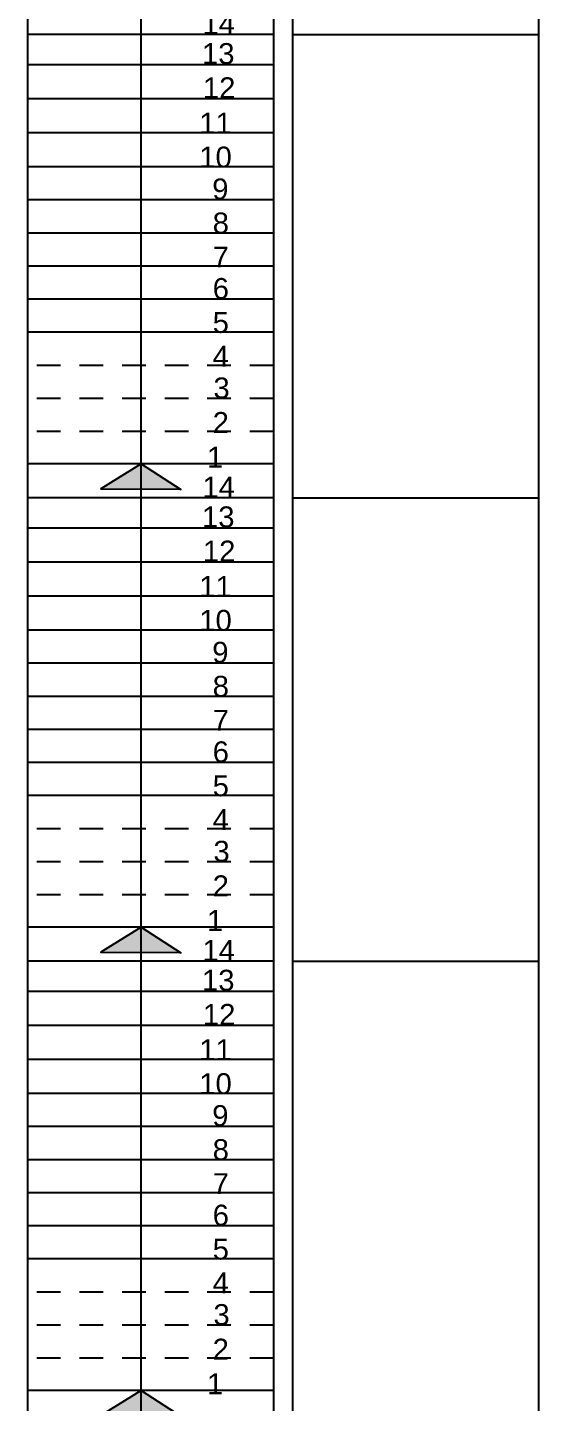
# Model space of a CAD drawing. Header units: millimetres. Extents: x 1217 to 2428, y 234 to 644.
# Drawn here: x 2243.77 to 2246.47, y 401.84 to 409.11 of the extents above; entities that cross this region are included whole.
import ezdxf

# ---------------------------------------------------------------- set-up
doc = ezdxf.new("R2010")
doc.units = ezdxf.units.MM
doc.linetypes.add('HIDDEN2', pattern=[0.1875, 0.125, -0.0625])
for name, color, linetype in [('0.1', 251, 'Continuous'), ('0.2', 2, 'Continuous'), ('0.3', 6, 'Continuous'), ('estructura', 3, 'Continuous'), ('Muebles', 8, 'Continuous'), ('MURO', 5, 'Continuous')]:
    doc.layers.add(name, color=color, linetype=linetype)
doc.styles.get("Standard").update_dxf_attribs({"font": 'arial.ttf'})

msp = doc.modelspace()

# ---------------------------------------------------------------- hatches: boundary and pattern name
at = {"layer": 'Muebles', "linetype": 'ByBlock'}
h = msp.add_hatch(color=256, dxfattribs=at)
h.paths.add_polyline_path([(2244.58119, 406.66471), (2244.37014, 406.66618), (2244.37108, 406.80099)])
h.paths.add_polyline_path([(2244.37108, 406.80099), (2244.37014, 406.66618), (2244.1591, 406.66765)])
h = msp.add_hatch(color=256, dxfattribs=at)
h.paths.add_polyline_path([(2244.58119, 404.21471), (2244.37014, 404.21618), (2244.37108, 404.35099)])
h.paths.add_polyline_path([(2244.37108, 404.35099), (2244.37014, 404.21618), (2244.1591, 404.21765)])
h = msp.add_hatch(color=256, dxfattribs=at)
h.paths.add_polyline_path([(2244.58119, 401.76471), (2244.37014, 401.76618), (2244.37108, 401.90099)])
h.paths.add_polyline_path([(2244.37108, 401.90099), (2244.37014, 401.76618), (2244.1591, 401.76765)])

# ---------------------------------------------------------------- linework, layer by layer
at = {"layer": '0.1', "ltscale": 3, "elevation": 0}
for points in [[(2244.37108, 406.77099), (2244.37108, 409.25099)], [(2244.37108, 406.79099), (2244.3714, 409.13617)], [(2245.17108, 409.07099), (2246.47108, 409.07099)], [(2245.17108, 409.07099), (2246.47108, 409.07099)], [(2244.37108, 404.32099), (2244.37108, 406.80099)], [(2244.37108, 404.34099), (2244.3714, 406.68617)], [(2245.17108, 406.62099), (2246.47108, 406.62099)], [(2245.17108, 406.62099), (2246.47108, 406.62099)], [(2244.37108, 401.87099), (2244.37108, 404.35099)], [(2244.37108, 401.89099), (2244.3714, 404.23617)], [(2245.17108, 404.17099), (2246.47108, 404.17099)], [(2245.17108, 404.17099), (2246.47108, 404.17099)], [(2244.37108, 399.42099), (2244.37108, 401.90099)]]:
    msp.add_lwpolyline(points, dxfattribs=at)
at = {"layer": '0.1', "linetype": 'HIDDEN2', "elevation": 0}
for points in [[(2245.07108, 407.32099), (2243.77108, 407.32099)], [(2245.07108, 407.14599), (2243.77108, 407.14599)], [(2245.07108, 406.97099), (2243.77108, 406.97099)], [(2245.07108, 404.87099), (2243.77108, 404.87099)], [(2245.07108, 404.69599), (2243.77108, 404.69599)], [(2245.07108, 404.52099), (2243.77108, 404.52099)], [(2245.07108, 402.42099), (2243.77108, 402.42099)], [(2245.07108, 402.24599), (2243.77108, 402.24599)], [(2245.07108, 402.07099), (2243.77108, 402.07099)]]:
    msp.add_lwpolyline(points, dxfattribs=at)
at = {"layer": '0.2', "ltscale": 3, "elevation": 0}
for points in [[(2245.07108, 409.07099), (2243.77108, 409.07099)], [(2245.07108, 408.91099), (2243.77108, 408.91099)], [(2245.07108, 408.73099), (2243.77108, 408.73099)], [(2245.07108, 408.55099), (2243.77108, 408.55099)], [(2245.07108, 406.80099), (2243.77108, 406.80099)], [(2245.07108, 406.62099), (2243.77108, 406.62099)], [(2245.07108, 406.46099), (2243.77108, 406.46099)], [(2245.07108, 406.28099), (2243.77108, 406.28099)], [(2245.07108, 406.10099), (2243.77108, 406.10099)], [(2245.07108, 404.35099), (2243.77108, 404.35099)], [(2245.07108, 404.17099), (2243.77108, 404.17099)], [(2245.07108, 404.01099), (2243.77108, 404.01099)], [(2245.07108, 403.83099), (2243.77108, 403.83099)], [(2245.07108, 403.65099), (2243.77108, 403.65099)], [(2245.07108, 401.90099), (2243.77108, 401.90099)]]:
    msp.add_lwpolyline(points, dxfattribs=at)
at = {"layer": '0.3', "ltscale": 3, "elevation": 0}
for points in [[(2245.07108, 408.37099), (2243.77108, 408.37099)], [(2245.07108, 408.19599), (2243.77108, 408.19599)], [(2245.07108, 408.02099), (2243.77108, 408.02099)], [(2245.07108, 407.84599), (2243.77108, 407.84599)], [(2245.07108, 405.92099), (2243.77108, 405.92099)], [(2245.07108, 405.74599), (2243.77108, 405.74599)], [(2245.07108, 405.57099), (2243.77108, 405.57099)], [(2245.07108, 405.39599), (2243.77108, 405.39599)], [(2245.07108, 403.47099), (2243.77108, 403.47099)], [(2245.07108, 403.29599), (2243.77108, 403.29599)], [(2245.07108, 403.12099), (2243.77108, 403.12099)], [(2245.07108, 402.94599), (2243.77108, 402.94599)]]:
    msp.add_lwpolyline(points, dxfattribs=at)
at = {"layer": 'Muebles', "linetype": 'ByBlock', "elevation": 0}
for points in [[(2244.37108, 406.80099), (2244.1591, 406.66765), (2244.37014, 406.66618)], [(2244.37108, 406.80099), (2244.58119, 406.66471), (2244.37014, 406.66618)], [(2244.37108, 404.35099), (2244.1591, 404.21765), (2244.37014, 404.21618)], [(2244.37108, 404.35099), (2244.58119, 404.21471), (2244.37014, 404.21618)], [(2244.37108, 401.90099), (2244.1591, 401.76765), (2244.37014, 401.76618)], [(2244.37108, 401.90099), (2244.58119, 401.76471), (2244.37014, 401.76618)]]:
    msp.add_lwpolyline(points, dxfattribs=at)
at = {"layer": 'MURO', "ltscale": 3, "elevation": 0}
for points in [[(2246.47108, 436.20099), (2246.47108, 374.87099)], [(2243.77108, 436.05099), (2243.77108, 378.27099)], [(2245.17108, 411.52099), (2245.17108, 409.04099)], [(2245.07108, 409.94599), (2245.07108, 409.04099)], [(2245.07108, 409.25099), (2245.07108, 407.67099)], [(2245.17108, 409.25099), (2245.17108, 406.80099)], [(2245.07108, 409.07099), (2245.07108, 407.67099)], [(2245.17108, 409.07099), (2245.17108, 406.59099)], [(2245.07108, 407.67099), (2243.77108, 407.67099)], [(2245.07108, 407.67099), (2245.07108, 406.80099)], [(2245.07108, 407.49599), (2243.77108, 407.49599)], [(2245.07108, 407.49599), (2245.07108, 406.59099)], [(2245.07108, 406.80099), (2245.07108, 405.22099)], [(2245.17108, 406.80099), (2245.17108, 404.35099)], [(2245.07108, 406.62099), (2245.07108, 405.22099)], [(2245.17108, 406.62099), (2245.17108, 404.14099)], [(2245.07108, 405.22099), (2243.77108, 405.22099)], [(2245.07108, 405.22099), (2245.07108, 404.35099)], [(2245.07108, 405.04599), (2243.77108, 405.04599)], [(2245.07108, 405.04599), (2245.07108, 404.14099)], [(2245.07108, 404.35099), (2245.07108, 402.77099)], [(2245.17108, 404.35099), (2245.17108, 401.90099)], [(2245.07108, 404.17099), (2245.07108, 402.77099)], [(2245.17108, 404.17099), (2245.17108, 401.69099)], [(2245.07108, 402.77099), (2243.77108, 402.77099)], [(2245.07108, 402.77099), (2245.07108, 401.90099)], [(2245.07108, 402.59599), (2243.77108, 402.59599)], [(2245.07108, 402.59599), (2245.07108, 401.69099)], [(2245.07108, 401.90099), (2245.07108, 400.32099)], [(2245.17108, 401.90099), (2245.17108, 399.45099)]]:
    msp.add_lwpolyline(points, dxfattribs=at)

# ---------------------------------------------------------------- texts
at = {"layer": 'estructura', "color": 1, "char_height": 0.1106475, "width": 0.1026, "attachment_point": 9, "line_spacing_factor": 0.938532}
for s, insert in [('\\fArial|b0|i0|c0|p34|;14', (2244.86706, 409.07231, 0)), ('\\fArial|b0|i0|c0|p34|;13', (2244.86487, 408.91305, 0)), ('\\fArial|b0|i0|c0|p34|;12', (2244.86966, 408.73385, 0)), ('\\fArial|b0|i0|c0|p34|;11', (2244.8505, 408.5469, 0)), ('\\fArial|b0|i0|c0|p34|;10', (2244.8505, 408.3659, 0)), ('\\fArial|b0|i0|c0|p34|;9', (2244.83306, 408.19707, 0)), ('\\fArial|b0|i0|c0|p34|;8', (2244.83542, 408.0173, 0)), ('\\fArial|b0|i0|c0|p34|;7', (2244.83542, 407.83879, 0)), ('\\fArial|b0|i0|c0|p34|;6', (2244.83542, 407.67087, 0)), ('\\fArial|b0|i0|c0|p34|;5', (2244.83542, 407.49123, 0)), ('\\fArial|b0|i0|c0|p34|;4', (2244.83542, 407.31404, 0)), ('\\fArial|b0|i0|c0|p34|;3', (2244.83945, 407.14491, 0)), ('\\fArial|b0|i0|c0|p34|;2', (2244.83542, 406.96369, 0)), ('\\fArial|b0|i0|c0|p34|;1', (2244.80516, 406.78046, 0)), ('\\fArial|b0|i0|c0|p34|;14', (2244.86706, 406.62231, 0)), ('\\fArial|b0|i0|c0|p34|;13', (2244.86487, 406.46305, 0)), ('\\fArial|b0|i0|c0|p34|;12', (2244.86966, 406.28385, 0)), ('\\fArial|b0|i0|c0|p34|;11', (2244.8505, 406.0969, 0)), ('\\fArial|b0|i0|c0|p34|;10', (2244.8505, 405.9159, 0)), ('\\fArial|b0|i0|c0|p34|;9', (2244.83306, 405.74707, 0)), ('\\fArial|b0|i0|c0|p34|;8', (2244.83542, 405.5673, 0)), ('\\fArial|b0|i0|c0|p34|;7', (2244.83542, 405.38879, 0)), ('\\fArial|b0|i0|c0|p34|;6', (2244.83542, 405.22087, 0)), ('\\fArial|b0|i0|c0|p34|;5', (2244.83542, 405.04123, 0)), ('\\fArial|b0|i0|c0|p34|;4', (2244.83542, 404.86404, 0)), ('\\fArial|b0|i0|c0|p34|;3', (2244.83945, 404.69491, 0)), ('\\fArial|b0|i0|c0|p34|;2', (2244.83542, 404.51369, 0)), ('\\fArial|b0|i0|c0|p34|;1', (2244.80516, 404.33046, 0)), ('\\fArial|b0|i0|c0|p34|;14', (2244.86706, 404.17231, 0)), ('\\fArial|b0|i0|c0|p34|;13', (2244.86487, 404.01305, 0)), ('\\fArial|b0|i0|c0|p34|;12', (2244.86966, 403.83385, 0)), ('\\fArial|b0|i0|c0|p34|;11', (2244.8505, 403.6469, 0)), ('\\fArial|b0|i0|c0|p34|;10', (2244.8505, 403.4659, 0)), ('\\fArial|b0|i0|c0|p34|;9', (2244.83306, 403.29707, 0)), ('\\fArial|b0|i0|c0|p34|;8', (2244.83542, 403.1173, 0)), ('\\fArial|b0|i0|c0|p34|;7', (2244.83542, 402.93879, 0)), ('\\fArial|b0|i0|c0|p34|;6', (2244.83542, 402.77087, 0)), ('\\fArial|b0|i0|c0|p34|;5', (2244.83542, 402.59123, 0)), ('\\fArial|b0|i0|c0|p34|;4', (2244.83542, 402.41404, 0)), ('\\fArial|b0|i0|c0|p34|;3', (2244.83945, 402.24491, 0)), ('\\fArial|b0|i0|c0|p34|;2', (2244.83542, 402.06369, 0)), ('\\fArial|b0|i0|c0|p34|;1', (2244.80516, 401.88046, 0))]:
    msp.add_mtext(s, dxfattribs=dict(at, insert=insert))

doc.saveas('drawing.dxf')
